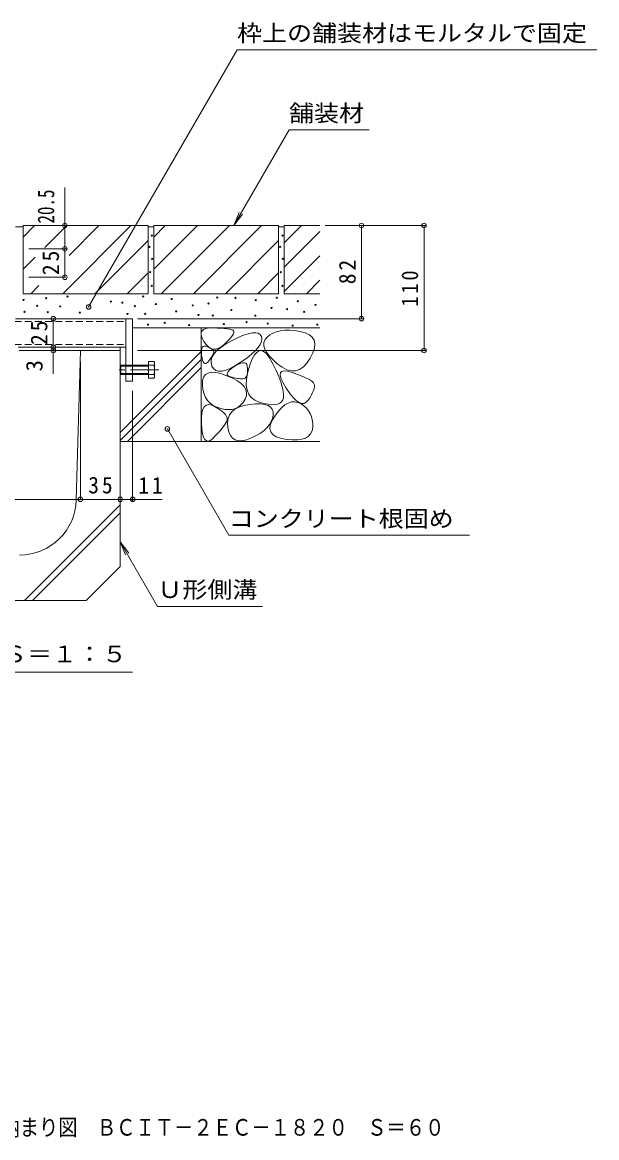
# Model space of a CAD drawing. Units: millimetres at full size, sheet at 1:5. Extents: x -1313 to 1940, y -1318 to 1367.
# Drawn here: x 741 to 1247, y -1318 to -336 of the extents above; entities that cross this region are included whole.
import ezdxf
from ezdxf.enums import TextEntityAlignment as Align

# ---------------------------------------------------------------- set-up
doc = ezdxf.new("R2010")
doc.units = ezdxf.units.MM
doc.header["$LTSCALE"] = 5
doc.header["$PDMODE"] = 32
doc.header["$PDSIZE"] = 4
doc.linetypes.add('CHAIN1', pattern=[8, 5, -1, 1, -1])
doc.linetypes.add('DASHED1', pattern=[1.8, 1.2, -0.6])
for name, color, linetype, lineweight in [('E-3_寸法', 4, 'Continuous', 5), ('E-4_文字', 7, 'Continuous', 5), ('E-5_建具', 7, 'Continuous', 5), ('E-8_ハッチ', 7, 'Continuous', 5), ('E-9_記号', 2, 'Continuous', 5), ('E-B_衛生陶器', 134, 'Continuous', 5), ('E-E_見え係り', 2, 'Continuous', 5), ('E-F_断熱材', 6, 'Continuous', 5)]:
    doc.layers.add(name, color=color, linetype=linetype, lineweight=lineweight)
doc.layers.add('F-4_F-4ﾚｲﾔ', color=2, linetype='Continuous')
doc.styles.add('ＭＳ ゴシック', font='')
doc.styles.get('ＭＳ ゴシック').set_extended_font_data('MS Gothic')

msp = doc.modelspace()

# ---------------------------------------------------------------- linework, layer by layer
at = {"layer": 'E-3_寸法'}
for p, q in [((737.773, -621.718), (827.523, -621.718)), ((738.523, -624.718), (827.523, -624.718)), ((827.523, -624.718), (827.523, -621.718))]:
    msp.add_line(p, q, dxfattribs=at)
at = {"layer": 'E-4_文字'}
for p, q in [((778.867, -514.718), (778.867, -481.135)), ((778.867, -535.218), (778.867, -514.718)), ((1096.532, -514.718), (1008.003, -514.718)), ((1040.002, -514.718), (1040.002, -596.718)), ((1095.032, -514.718), (1095.032, -624.718)), ((780.367, -535.218), (747.023, -535.218)), ((778.867, -535.218), (778.867, -560.218)), ((747.023, -560.218), (778.867, -560.218)), ((768.609, -596.718), (768.609, -621.718)), ((1041.502, -596.718), (842.774, -596.718)), ((768.609, -621.718), (768.609, -624.718)), ((768.609, -624.718), (768.609, -645.111)), ((1096.532, -624.718), (842.774, -624.718)), ((792.523, -634.718), (792.523, -755.707)), ((838.523, -757.207), (838.523, -660.218)), ((612.523, -755.707), (792.523, -755.707)), ((792.523, -755.707), (827.523, -755.707)), ((827.523, -755.707), (838.523, -755.707)), ((838.523, -755.707), (864.416, -755.707))]:
    msp.add_line(p, q, dxfattribs=at)
for p in [(778.867, -514.718), (1040.002, -514.718), (1095.032, -514.718), (778.867, -535.218), (778.867, -560.218), (768.609, -596.718), (1040.002, -596.718), (768.609, -621.718), (768.609, -624.718), (1095.032, -624.718), (792.523, -755.707), (827.523, -755.707), (838.523, -755.707)]:
    msp.add_point(p, dxfattribs=at)
at = {"layer": 'E-5_建具'}
for p, q in [((799.788, -586.338), (930.454, -360.017)), ((930.454, -360.017), (1247.024, -360.017)), ((927.568, -514.718), (976.175, -430.529)), ((976.175, -430.529), (1046.837, -430.529)), ((927.568, -514.718), (932.352, -503.17)), ((927.568, -514.718), (935.178, -504.801)), ((869.075, -693.715), (923.154, -787.383)), ((827.523, -793.136), (860.318, -849.938)), ((827.523, -793.136), (832.307, -804.685)), ((827.523, -793.136), (835.133, -803.053)), ((923.154, -787.383), (1134.939, -787.383)), ((860.318, -849.938), (952.772, -849.938)), ((571.064, -907.892), (838.487, -907.892))]:
    msp.add_line(p, q, dxfattribs=at)
for p in [(799.788, -586.338), (869.075, -693.715)]:
    msp.add_point(p, dxfattribs=at)
at = {"layer": 'E-8_ハッチ'}
for q in [(838.523, -596.718), (832.523, -651.718)]:
    msp.add_line((832.523, -596.718), q, dxfattribs=at)
msp.add_lwpolyline([(832.523, -651.718), (838.523, -651.718), (838.523, -596.718)], dxfattribs=at)
at = {"layer": 'E-9_記号'}
for p, q in [((828.223, -637.718), (827.523, -638.418)), ((828.223, -637.718), (828.223, -645.718)), ((832.523, -637.718), (828.223, -637.718)), ((857.223, -637.718), (838.523, -637.718)), ((857.223, -634.518), (852.523, -634.518)), ((857.823, -647.582), (857.823, -636.382)), ((827.523, -638.418), (827.523, -645.018)), ((832.523, -638.418), (827.523, -638.418)), ((827.523, -645.018), (828.223, -645.718)), ((827.523, -645.018), (832.523, -645.018)), ((828.223, -645.718), (832.523, -645.718)), ((852.523, -638.418), (838.523, -638.418)), ((838.523, -645.018), (852.523, -645.018)), ((838.523, -645.718), (857.223, -645.718))]:
    msp.add_line(p, q, dxfattribs=at)
at = {"layer": 'E-9_記号', "linetype": 'DASHED1'}
for p, q in [((832.523, -637.718), (838.523, -637.718)), ((832.523, -638.418), (838.523, -638.418)), ((832.523, -645.018), (838.523, -645.018)), ((832.523, -645.718), (838.523, -645.718))]:
    msp.add_line(p, q, dxfattribs=at)
at = {"layer": 'E-9_記号', "linetype": 'CHAIN1'}
msp.add_line((861.673, -641.718), (824.361, -641.718), dxfattribs=at)
at = {"layer": 'E-9_記号'}
msp.add_lwpolyline([(852.523, -634.518), (852.523, -648.918), (857.223, -648.918)], dxfattribs=at)
for centre, radius, start, end in [((855.448, -636.118), 2.39, 317.9749, 42.0251), ((844.416, -641.718), 13.418, 342.65606, 17.34394), ((855.448, -647.318), 2.39, 317.9749, 42.0251)]:
    msp.add_arc(centre, radius, start, end, dxfattribs=at)
at = {"layer": 'E-B_衛生陶器'}
for p, q in [((735.523, -596.718), (832.523, -596.718)), ((832.523, -596.718), (832.523, -621.718)), ((737.773, -621.718), (832.523, -621.718))]:
    msp.add_line(p, q, dxfattribs=at)
at = {"layer": 'E-B_衛生陶器', "linetype": 'DASHED1'}
for p, q in [((572.523, -599.018), (832.523, -599.018)), ((572.523, -619.418), (832.523, -619.418))]:
    msp.add_line(p, q, dxfattribs=at)
at = {"layer": 'E-E_見え係り'}
for p, q in [((735.523, -515.718), (742.023, -515.718)), ((742.023, -524.866), (752.171, -514.718)), ((742.023, -514.718), (742.023, -574.718)), ((852.023, -514.718), (742.023, -514.718)), ((761.252, -533.921), (780.455, -514.718)), ((777.023, -574.718), (837.023, -514.718)), ((782.496, -540.962), (808.739, -514.718)), ((852.023, -514.718), (852.023, -574.718)), ((852.023, -515.718), (857.023, -515.718)), ((967.023, -514.718), (857.023, -514.718)), ((857.023, -524.866), (867.171, -514.718)), ((857.023, -553.15), (895.455, -514.718)), ((857.023, -514.718), (857.023, -574.718)), ((863.739, -574.718), (923.739, -514.718)), ((892.023, -574.718), (952.023, -514.718)), ((967.023, -514.718), (967.023, -574.718)), ((967.023, -515.718), (972.023, -515.718)), ((972.023, -514.718), (972.023, -574.718)), ((1003.323, -514.718), (972.023, -514.718)), ((972.023, -529.866), (987.171, -514.718)), ((972.023, -551.287), (1003.323, -519.987)), ((805.308, -574.718), (852.023, -528.003)), ((920.308, -574.718), (967.023, -528.003)), ((742.023, -553.15), (752.763, -542.41)), ((972.023, -572.708), (1003.323, -541.408)), ((833.592, -574.718), (852.023, -556.287)), ((948.592, -574.718), (967.023, -556.287)), ((748.739, -574.718), (755.88, -567.578)), ((991.435, -574.718), (1003.323, -562.83)), ((852.023, -574.718), (742.023, -574.718)), ((967.023, -574.718), (857.023, -574.718)), ((1003.323, -574.718), (972.023, -574.718)), ((838.523, -604.718), (1003.323, -604.718)), ((898.823, -604.718), (898.823, -704.718)), ((827.523, -696.898), (898.823, -625.598)), ((827.523, -703.969), (898.823, -632.669)), ((833.845, -704.718), (898.823, -639.74)), ((827.523, -704.718), (1003.323, -704.718))]:
    msp.add_line(p, q, dxfattribs=at)
for points in [[(927.345, -607.416), (927.67, -608.084), (927.607, -608.985), (927.156, -610.119), (926.318, -611.488), (925.092, -613.089), (923.479, -614.925), (921.478, -616.994), (919.089, -619.296), (916.551, -621.372), (914.1, -622.76), (911.736, -623.462), (909.46, -623.476), (907.272, -622.803), (905.172, -621.442), (903.159, -619.395), (901.233, -616.661), (899.716, -613.782), (898.927, -611.301), (898.866, -609.219), (899.534, -607.535), (900.93, -606.249), (903.055, -605.361), (905.908, -604.872), (909.489, -604.781), (913.221, -604.916), (916.524, -605.107), (919.398, -605.354), (921.844, -605.656), (923.862, -606.013), (925.452, -606.425), (926.613, -606.893)], [(965.795, -636.334), (970.134, -639.501), (974.27, -641.587), (978.204, -642.591), (981.935, -642.514), (985.464, -641.355), (988.79, -639.115), (991.914, -635.793), (994.835, -631.39), (997.164, -626.697), (998.51, -622.507), (998.874, -618.819), (998.255, -615.634), (996.654, -612.951), (994.07, -610.771), (990.504, -609.093), (985.955, -607.918), (981.092, -607.187), (976.58, -606.841), (972.422, -606.881), (968.615, -607.306), (965.162, -608.117), (962.06, -609.313), (959.312, -610.895), (956.915, -612.862), (955.112, -615.119), (954.14, -617.569), (954.002, -620.213), (954.695, -623.05), (956.222, -626.081), (958.58, -629.305), (961.772, -632.723)], [(951.875, -612.334), (952.269, -614.46), (951.914, -616.78), (950.811, -619.296), (948.959, -622.006), (946.359, -624.912), (943.01, -628.012), (938.913, -631.308), (934.067, -634.798), (929.097, -637.993), (924.626, -640.402), (920.655, -642.025), (917.183, -642.862), (914.211, -642.913), (911.738, -642.178), (909.765, -640.657), (908.291, -638.35), (907.499, -635.637), (907.568, -632.896), (908.501, -630.129), (910.295, -627.334), (912.953, -624.513), (916.472, -621.664), (920.855, -618.789), (926.099, -615.886), (931.469, -613.279), (936.224, -611.29), (940.367, -609.919), (943.895, -609.166), (946.811, -609.031), (949.112, -609.514), (950.801, -610.615)], [(909.731, -627.331), (909.376, -628.093), (908.938, -628.905), (908.417, -629.769), (907.813, -630.684), (907.127, -631.65), (906.357, -632.667), (905.505, -633.735), (904.57, -634.854), (903.633, -635.764), (902.773, -636.203), (901.99, -636.171), (901.285, -635.669), (900.657, -634.696), (900.107, -633.252), (899.633, -631.337), (899.238, -628.952), (899.006, -626.541), (899.025, -624.551), (899.294, -622.98), (899.814, -621.83), (900.584, -621.1), (901.605, -620.789), (902.877, -620.899), (904.399, -621.429), (905.923, -622.168), (907.203, -622.907), (908.237, -623.646), (909.026, -624.384), (909.57, -625.122), (909.869, -625.859), (909.923, -626.595)], [(970.604, -668.19), (971.225, -666.087), (971.363, -663.45), (971.015, -660.279), (970.184, -656.574), (968.867, -652.335), (967.067, -647.562), (964.781, -642.255), (962.012, -636.414), (959.054, -631.1), (956.204, -627.375), (953.462, -625.238), (950.828, -624.69), (948.302, -625.73), (945.884, -628.359), (943.574, -632.576), (941.372, -638.382), (939.626, -644.653), (938.687, -650.268), (938.552, -655.225), (939.224, -659.526), (940.7, -663.169), (942.983, -666.156), (946.07, -668.485), (949.964, -670.158), (954.045, -671.303), (957.698, -672.051), (960.921, -672.401), (963.716, -672.354), (966.081, -671.909), (968.018, -671.067), (969.525, -669.827)], [(935.8, -649.623), (934.749, -649.623), (933.597, -649.556), (932.344, -649.422), (930.988, -649.221), (929.531, -648.954), (927.973, -648.62), (926.312, -648.219), (924.55, -647.751), (923.025, -647.17), (922.073, -646.427), (921.696, -645.524), (921.892, -644.459), (922.663, -643.234), (924.008, -641.847), (925.927, -640.3), (928.42, -638.591), (931.029, -637.055), (933.293, -636.025), (935.215, -635.501), (936.793, -635.482), (938.027, -635.969), (938.918, -636.961), (939.465, -638.46), (939.669, -640.464), (939.637, -642.582), (939.475, -644.422), (939.185, -645.984), (938.766, -647.268), (938.218, -648.274), (937.541, -649.002), (936.735, -649.452)], [(937.475, -667.63), (935.776, -670.394), (933.797, -672.661), (931.54, -674.432), (929.003, -675.706), (926.188, -676.484), (923.093, -676.765), (919.72, -676.55), (916.067, -675.838), (912.498, -674.673), (909.374, -673.099), (906.696, -671.115), (904.463, -668.722), (902.676, -665.919), (901.334, -662.707), (900.438, -659.085), (899.987, -655.054), (900.122, -651.219), (900.983, -648.187), (902.57, -645.957), (904.883, -644.53), (907.922, -643.905), (911.687, -644.083), (916.178, -645.063), (921.395, -646.846), (926.529, -649.082), (930.77, -651.421), (934.119, -653.864), (936.575, -656.41), (938.139, -659.06), (938.81, -661.813), (938.589, -664.67)], [(998.346, -654.347), (998.569, -655.49), (998.542, -656.805), (998.266, -658.29), (997.74, -659.947), (996.965, -661.775), (995.94, -663.774), (994.666, -665.944), (993.142, -668.285), (991.396, -670.247), (989.453, -671.277), (987.315, -671.376), (984.981, -670.545), (982.45, -668.782), (979.724, -666.088), (976.802, -662.463), (973.684, -657.907), (970.952, -653.296), (969.186, -649.504), (968.386, -646.532), (968.554, -644.38), (969.687, -643.047), (971.788, -642.535), (974.855, -642.842), (978.889, -643.969), (983.145, -645.476), (986.88, -646.923), (990.094, -648.31), (992.787, -649.638), (994.959, -650.905), (996.609, -652.112), (997.738, -653.26)], [(921.192, -687.378), (920.316, -688.893), (919.259, -690.5), (918.021, -692.198), (916.602, -693.987), (915.002, -695.867), (913.221, -697.838), (911.259, -699.901), (909.115, -702.055), (907.005, -703.772), (905.14, -704.527), (903.521, -704.319), (902.149, -703.148), (901.022, -701.014), (900.142, -697.918), (899.508, -693.858), (899.119, -688.836), (899.076, -683.791), (899.476, -679.663), (900.32, -676.453), (901.608, -674.16), (903.34, -672.784), (905.515, -672.325), (908.134, -672.784), (911.196, -674.16), (914.226, -675.971), (916.748, -677.738), (918.76, -679.458), (920.264, -681.133), (921.259, -682.763), (921.746, -684.347), (921.723, -685.885)], [(962.283, -681.47), (961.7, -684.42), (960.596, -687.247), (958.971, -689.952), (956.825, -692.535), (954.158, -694.995), (950.969, -697.334), (947.26, -699.55), (943.029, -701.644), (938.776, -703.277), (934.998, -704.111), (931.694, -704.146), (928.866, -703.383), (926.513, -701.821), (924.636, -699.459), (923.233, -696.299), (922.305, -692.34), (922.002, -688.211), (922.474, -684.542), (923.719, -681.331), (925.739, -678.58), (928.532, -676.288), (932.101, -674.455), (936.443, -673.081), (941.559, -672.167), (946.699, -671.713), (951.11, -671.721), (954.793, -672.191), (957.747, -673.123), (959.974, -674.517), (961.472, -676.372), (962.242, -678.69)], [(996.995, -692.206), (996.444, -695.367), (995.222, -698.008), (993.33, -700.131), (990.767, -701.734), (987.534, -702.819), (983.63, -703.384), (979.056, -703.431), (973.811, -702.958), (968.768, -701.997), (964.799, -700.576), (961.904, -698.697), (960.083, -696.358), (959.336, -693.561), (959.663, -690.304), (961.064, -686.589), (963.539, -682.414), (966.537, -678.393), (969.506, -675.136), (972.447, -672.645), (975.359, -670.918), (978.243, -669.957), (981.098, -669.76), (983.925, -670.329), (986.723, -671.662), (989.32, -673.485), (991.541, -675.52), (993.388, -677.769), (994.859, -680.23), (995.956, -682.905), (996.677, -685.792), (997.024, -688.893)]]:
    msp.add_lwpolyline(points, close=True, dxfattribs=at)
at = {"layer": 'E-E_見え係り', "color": 7}
for centre in [(855.408, -523.564), (970.408, -523.564), (853.369, -533.456), (968.369, -533.456), (855.635, -543.952), (970.635, -543.952), (853.898, -555.732), (968.898, -555.732), (855.308, -567.788), (970.308, -567.788), (762.414, -578.618), (781.189, -577.208), (847.712, -577.208), (872.808, -579.344), (913.003, -578.087), (929.014, -578.359), (965.488, -578.237), (742.415, -580.179), (754.501, -585.424), (774.806, -585.896), (819.431, -581.62), (829.415, -582.571), (840.442, -585.634), (858.893, -583.76), (891.421, -585.011), (905.247, -583.351), (925.442, -589.121), (946.852, -580.432), (960.767, -587.236), (974.428, -588.277), (983.937, -581.383), (999.42, -584.581), (743.35, -590.699), (763.772, -590.892), (792.061, -591.367), (834.016, -592.519), (849.523, -592.42), (876.843, -590.251), (896.467, -593.423), (909.075, -593.858), (946.487, -594.054), (989.535, -590.629), (852.014, -601.993), (866.702, -600.354), (888.208, -602.255), (918.722, -601.399), (938.798, -599.706), (957.382, -600.993), (979.421, -602.778), (1001.11, -601.949)]:
    msp.add_circle(centre, 0.5, dxfattribs=at)
at = {"layer": 'E-F_断熱材'}
for p, q in [((788.874, -756.107), (792.523, -624.718)), ((792.523, -624.718), (827.523, -624.718)), ((827.523, -814.718), (827.523, -624.718)), ((743.339, -844.718), (827.523, -760.534)), ((750.41, -844.718), (827.523, -767.605)), ((797.523, -844.718), (827.523, -814.718)), ((607.523, -844.718), (797.523, -844.718))]:
    msp.add_line(p, q, dxfattribs=at)
msp.add_arc((738.893, -754.718), 50, 270, 358.40886, dxfattribs=at)

# ---------------------------------------------------------------- texts
at = {"layer": 'E-4_文字', "color": 2, "style": 'ＭＳ ゴシック', "width": 0.75}
msp.add_text('20.5', height=14.66, rotation=90, dxfattribs=at).set_placement((773.867, -512.927), align=Align.BOTTOM_LEFT)
at = {"layer": 'E-4_文字', "color": 2, "style": 'ＭＳ ゴシック'}
msp.add_text('3', height=14.66, rotation=90, dxfattribs=at).set_placement((763.609, -643.08), align=Align.BOTTOM_LEFT)
at = {"layer": 'E-4_文字', "color": 2, "char_height": 14.66, "attachment_point": 7, "rotation": 90, "style": 'ＭＳ ゴシック'}
for s, insert in [('\\T1.27;\\W0.95;25', (773.867, -558.343)), ('\\T1.27;\\W0.95;82', (1035.002, -566.343)), ('\\T1.27;\\W0.9;110', (1090.032, -585.968)), ('\\T1.27;\\W0.95;25', (763.609, -619.843))]:
    msp.add_mtext(s, dxfattribs=dict(at, insert=insert))
at = {"layer": 'E-4_文字', "color": 2, "char_height": 14.66, "attachment_point": 7, "style": 'ＭＳ ゴシック'}
for s, insert in [('\\T1.27;\\W0.95;35', (799.398, -750.707)), ('\\T1.27;\\W0.95;11', (843.438, -750.707))]:
    msp.add_mtext(s, dxfattribs=dict(at, insert=insert))
at = {"layer": 'E-5_建具', "color": 2, "style": 'ＭＳ ゴシック', "width": 1.1}
for s, p in [('枠上の舗装材はモルタルで固定', (930.454, -357.017)), ('舗装材', (976.175, -427.529)), ('コンクリート根固め', (923.154, -784.383)), ('Ｕ形側溝', (860.318, -846.938)), ('Ｂ－Ｂ断面図\u3000Ｓ＝１：５', (569.644, -903.505))]:
    msp.add_text(s, height=14.66, dxfattribs=at).set_placement(p, align=Align.BOTTOM_LEFT)
at = {"layer": 'F-4_F-4ﾚｲﾔ', "style": 'ＭＳ ゴシック', "width": 0.85}
msp.add_text('センタースリット\u3000現場切断用スチール製枠\u3000納まり図\u3000ＢＣＩＴ－２ＥＣ－１８２０\u3000Ｓ＝６０', height=14.66, dxfattribs=at).set_placement((365.106, -1320.223), align=Align.BOTTOM_LEFT)

doc.saveas('drawing.dxf')
